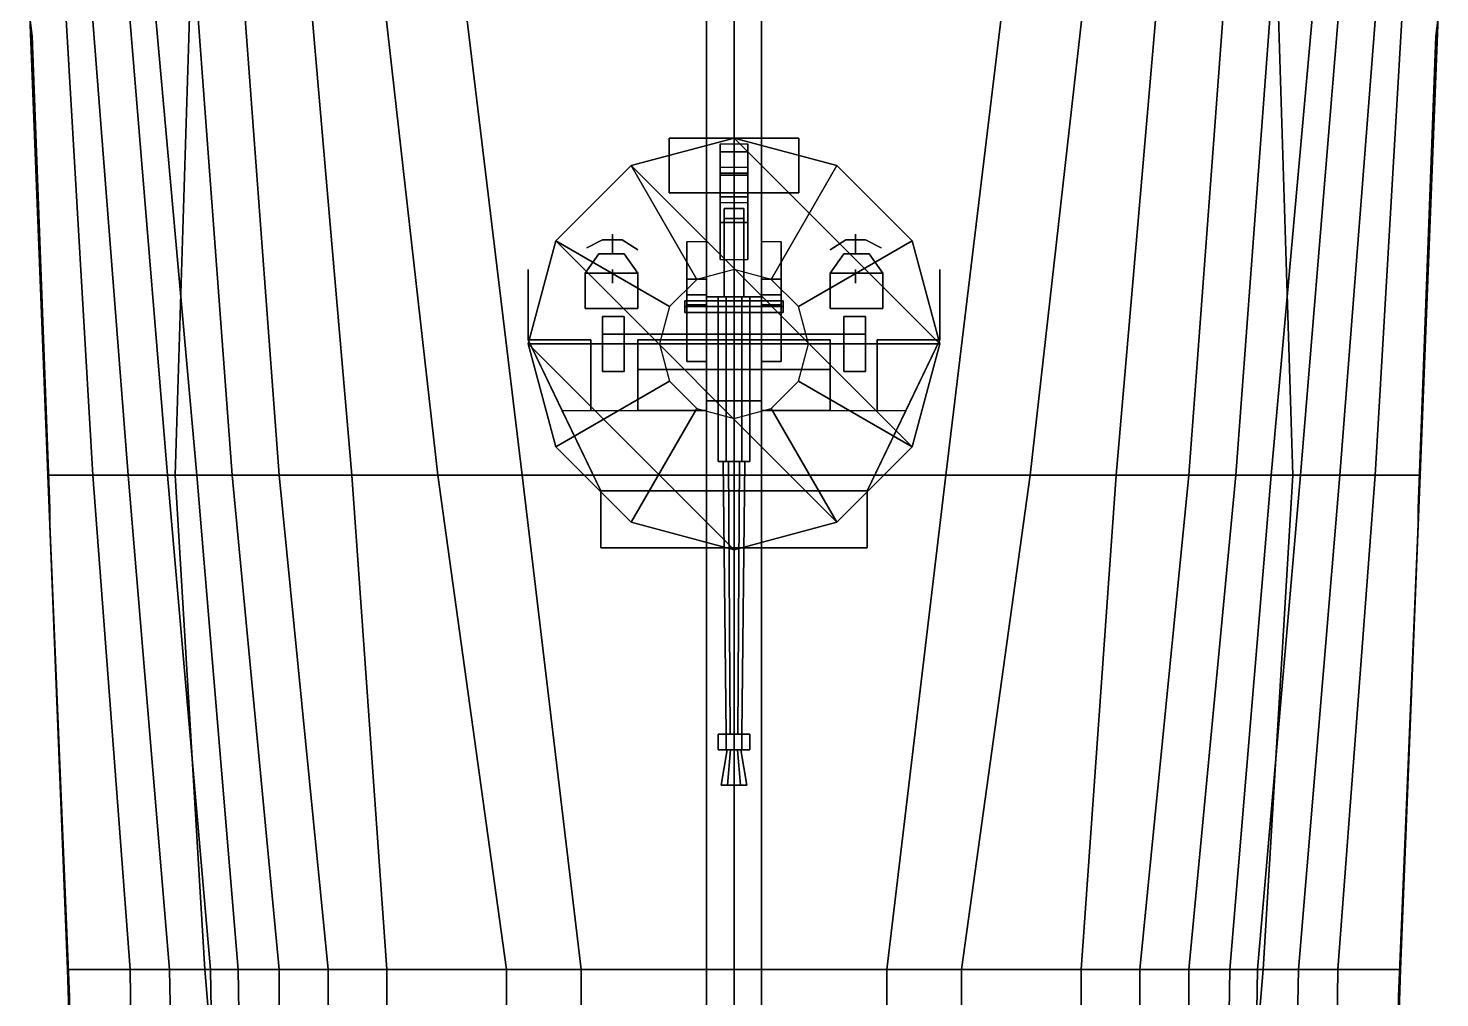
# Model space of a CAD drawing. Header units: millimetres. Extents: x -3.8 to 3.8, y -36.3 to 63.6.
# Drawn here: x -3.6 to 3.6, y -18.52 to -13.58 of the extents above; entities that cross this region are included whole.
import ezdxf

# ---------------------------------------------------------------- set-up
doc = ezdxf.new("R2010")
doc.units = ezdxf.units.MM
for name, color, linetype in [('gun', 1, 'Continuous'), ('railings', 6, 'Continuous'), ('sleeve', 5, 'Continuous'), ('superstructure', 3, 'Continuous'), ('turret', 2, 'Continuous')]:
    doc.layers.add(name, color=color, linetype=linetype)

msp = doc.modelspace()

# ---------------------------------------------------------------- linework, layer by layer
for points in [[(-3.6, -13.3, 1.71), (-3.42, -13.3, 1.01), (-3.27, -15.86, 1.01), (-3.5, -15.86, 1.71)], [(-3.42, -13.3, 1.01), (-3.29, -13.3, 0.53), (-3.09, -15.86, 0.53), (-3.27, -15.86, 1.01)], [(-3.29, -13.3, 0.53), (-3.1, -13.3), (-2.89, -15.86), (-3.09, -15.86, 0.53)], [(-3.1, -13.3), (-2.97, -13.3, -0.27), (-2.74, -15.86, -0.27), (-2.89, -15.86)], [(-2.97, -13.3, -0.27), (-2.75, -13.3, -0.57), (-2.56, -15.86, -0.57), (-2.74, -15.86, -0.27)], [(-2.75, -13.3, -0.57), (-2.51, -13.3, -0.82), (-2.32, -15.86, -0.82), (-2.56, -15.86, -0.57)], [(-2.51, -13.3, -0.82), (-2.17, -13.3, -1.11), (-1.95, -15.86, -1.11), (-2.32, -15.86, -0.82)], [(-2.17, -13.3, -1.11), (-1.8, -13.3, -1.32), (-1.51, -15.86, -1.32), (-1.95, -15.86, -1.11)], [(-1.8, -13.3, -1.32), (-1.39, -13.3, -1.47), (-1.08, -15.86, -1.47), (-1.51, -15.86, -1.32)], [(-1.39, -13.3, -1.47), (-0.14, -13.3, -1.87), (-0.14, -15.86, -1.76), (-1.08, -15.86, -1.47)], [(0, -15.86, -1.76), (-0.14, -15.86, -1.76), (-0.14, -13.3, -1.87), (0, -13.3, -1.87)], [(0, -13.3, -1.87), (0.14, -13.3, -1.87), (0.14, -15.86, -1.76), (0, -15.86, -1.76)], [(1.08, -15.86, -1.47), (0.14, -15.86, -1.76), (0.14, -13.3, -1.87), (1.39, -13.3, -1.47)], [(1.51, -15.86, -1.32), (1.08, -15.86, -1.47), (1.39, -13.3, -1.47), (1.8, -13.3, -1.32)], [(1.95, -15.86, -1.11), (1.51, -15.86, -1.32), (1.8, -13.3, -1.32), (2.17, -13.3, -1.11)], [(2.32, -15.86, -0.82), (1.95, -15.86, -1.11), (2.17, -13.3, -1.11), (2.51, -13.3, -0.82)], [(2.56, -15.86, -0.57), (2.32, -15.86, -0.82), (2.51, -13.3, -0.82), (2.75, -13.3, -0.57)], [(2.74, -15.86, -0.27), (2.56, -15.86, -0.57), (2.75, -13.3, -0.57), (2.97, -13.3, -0.27)], [(2.89, -15.86), (2.74, -15.86, -0.27), (2.97, -13.3, -0.27), (3.1, -13.3)], [(3.09, -15.86, 0.53), (2.89, -15.86), (3.1, -13.3), (3.29, -13.3, 0.53)], [(3.27, -15.86, 1.01), (3.09, -15.86, 0.53), (3.29, -13.3, 0.53), (3.42, -13.3, 1.01)], [(3.5, -15.86, 1.71), (3.27, -15.86, 1.01), (3.42, -13.3, 1.01), (3.6, -13.3, 1.71)], [(-3.5, -15.86, 1.71), (-3.27, -15.86, 1.01), (-3.08, -18.38, 1.01), (-3.4, -18.38, 1.71)], [(-3.27, -15.86, 1.01), (-3.09, -15.86, 0.53), (-2.88, -18.38, 0.53), (-3.08, -18.38, 1.01)], [(-3.09, -15.86, 0.53), (-2.89, -15.86), (-2.67, -18.38), (-2.88, -18.38, 0.53)], [(-2.89, -15.86), (-2.74, -15.86, -0.27), (-2.53, -18.38, -0.27), (-2.67, -18.38)], [(-2.74, -15.86, -0.27), (-2.56, -15.86, -0.57), (-2.32, -18.38, -0.57), (-2.53, -18.38, -0.27)], [(-2.56, -15.86, -0.57), (-2.32, -15.86, -0.82), (-2.07, -18.38, -0.82), (-2.32, -18.38, -0.57)], [(-2.32, -15.86, -0.82), (-1.95, -15.86, -1.11), (-1.77, -18.38, -1.04), (-2.07, -18.38, -0.82)], [(-1.95, -15.86, -1.11), (-1.51, -15.86, -1.32), (-1.16, -18.38, -1.32), (-1.77, -18.38, -1.04)], [(-1.51, -15.86, -1.32), (-1.08, -15.86, -1.47), (-0.78, -18.38, -1.47), (-1.16, -18.38, -1.32)], [(-1.08, -15.86, -1.47), (-0.14, -15.86, -1.76), (-0.14, -18.38, -1.66), (-0.78, -18.38, -1.47)], [(0, -18.38, -1.66), (-0.14, -18.38, -1.66), (-0.14, -15.86, -1.76), (0, -15.86, -1.76)], [(0, -15.86, -1.76), (0.14, -15.86, -1.76), (0.14, -18.38, -1.66), (0, -18.38, -1.66)], [(0.78, -18.38, -1.47), (0.14, -18.38, -1.66), (0.14, -15.86, -1.76), (1.08, -15.86, -1.47)], [(1.16, -18.38, -1.32), (0.78, -18.38, -1.47), (1.08, -15.86, -1.47), (1.51, -15.86, -1.32)], [(1.77, -18.38, -1.04), (1.16, -18.38, -1.32), (1.51, -15.86, -1.32), (1.95, -15.86, -1.11)], [(2.07, -18.38, -0.82), (1.77, -18.38, -1.04), (1.95, -15.86, -1.11), (2.32, -15.86, -0.82)], [(2.32, -18.38, -0.57), (2.07, -18.38, -0.82), (2.32, -15.86, -0.82), (2.56, -15.86, -0.57)], [(2.53, -18.38, -0.27), (2.32, -18.38, -0.57), (2.56, -15.86, -0.57), (2.74, -15.86, -0.27)], [(2.67, -18.38), (2.53, -18.38, -0.27), (2.74, -15.86, -0.27), (2.89, -15.86)], [(2.88, -18.38, 0.53), (2.67, -18.38), (2.89, -15.86), (3.09, -15.86, 0.53)], [(3.08, -18.38, 1.01), (2.88, -18.38, 0.53), (3.09, -15.86, 0.53), (3.27, -15.86, 1.01)], [(3.4, -18.38, 1.71), (3.08, -18.38, 1.01), (3.27, -15.86, 1.01), (3.5, -15.86, 1.71)], [(-3.4, -18.38, 1.71), (-3.08, -18.38, 1.01), (-3.05, -20.88, 1.01), (-3.32, -20.88, 1.71)], [(-3.08, -18.38, 1.01), (-2.88, -18.38, 0.53), (-2.83, -20.88, 0.53), (-3.05, -20.88, 1.01)], [(-2.88, -18.38, 0.53), (-2.67, -18.38), (-2.63, -20.88), (-2.83, -20.88, 0.53)], [(-2.67, -18.38), (-2.53, -18.38, -0.27), (-2.49, -20.88, -0.27), (-2.63, -20.88)], [(-2.53, -18.38, -0.27), (-2.32, -18.38, -0.57), (-2.32, -20.88, -0.5), (-2.49, -20.88, -0.27)], [(-2.32, -18.38, -0.57), (-2.07, -18.38, -0.82), (-2.07, -20.88, -0.73), (-2.32, -20.88, -0.5)], [(-2.07, -18.38, -0.82), (-1.77, -18.38, -1.04), (-1.77, -20.88, -0.93), (-2.07, -20.88, -0.73)], [(-1.77, -18.38, -1.04), (-1.16, -18.38, -1.32), (-1.16, -20.88, -1.23), (-1.77, -20.88, -0.93)], [(-1.16, -18.38, -1.32), (-0.78, -18.38, -1.47), (-0.78, -20.88, -1.37), (-1.16, -20.88, -1.23)], [(-0.78, -18.38, -1.47), (-0.14, -18.38, -1.66), (-0.14, -20.88, -1.56), (-0.78, -20.88, -1.37)], [(0, -20.88, -1.56), (-0.14, -20.88, -1.56), (-0.14, -18.38, -1.66), (0, -18.38, -1.66)], [(0, -18.38, -1.66), (0.14, -18.38, -1.66), (0.14, -20.88, -1.56), (0, -20.88, -1.56)], [(0.78, -20.88, -1.37), (0.14, -20.88, -1.56), (0.14, -18.38, -1.66), (0.78, -18.38, -1.47)], [(1.16, -20.88, -1.23), (0.78, -20.88, -1.37), (0.78, -18.38, -1.47), (1.16, -18.38, -1.32)], [(1.77, -20.88, -0.93), (1.16, -20.88, -1.23), (1.16, -18.38, -1.32), (1.77, -18.38, -1.04)], [(2.07, -20.88, -0.73), (1.77, -20.88, -0.93), (1.77, -18.38, -1.04), (2.07, -18.38, -0.82)], [(2.32, -20.88, -0.5), (2.07, -20.88, -0.73), (2.07, -18.38, -0.82), (2.32, -18.38, -0.57)], [(2.49, -20.88, -0.27), (2.32, -20.88, -0.5), (2.32, -18.38, -0.57), (2.53, -18.38, -0.27)], [(2.63, -20.88), (2.49, -20.88, -0.27), (2.53, -18.38, -0.27), (2.67, -18.38)], [(2.83, -20.88, 0.53), (2.63, -20.88), (2.67, -18.38), (2.88, -18.38, 0.53)], [(3.05, -20.88, 1.01), (2.83, -20.88, 0.53), (2.88, -18.38, 0.53), (3.08, -18.38, 1.01)], [(3.32, -20.88, 1.71), (3.05, -20.88, 1.01), (3.08, -18.38, 1.01), (3.4, -18.38, 1.71)]]:
    msp.add_3dface(points)
at = {"layer": 'gun'}
for points in [[(-0.02, -17.18, 3.1254), (-0.04, -17.18, 3.16), (-0.055, -15.79, 3.16), (-0.0275, -15.79, 3.1124)], [(-0.04, -17.18, 3.16), (-0.02, -17.18, 3.1946), (-0.0275, -15.79, 3.2076), (-0.055, -15.79, 3.16)], [(-0.02, -17.18, 3.1946), (0.02, -17.18, 3.1946), (0.0275, -15.79, 3.2076), (-0.0275, -15.79, 3.2076)], [(0.02, -17.18, 3.1254), (-0.02, -17.18, 3.1254), (-0.0275, -15.79, 3.1124), (0.0275, -15.79, 3.1124)], [(0.04, -17.18, 3.16), (0.02, -17.18, 3.1254), (0.0275, -15.79, 3.1124), (0.055, -15.79, 3.16)], [(0.02, -17.18, 3.1946), (0.04, -17.18, 3.16), (0.055, -15.79, 3.16), (0.0275, -15.79, 3.2076)], [(0.04, -17.18, 3.0907), (-0.04, -17.18, 3.0907), (-0.08, -17.18, 3.16), (0.08, -17.18, 3.16)], [(0.08, -17.18, 3.16), (-0.08, -17.18, 3.16), (-0.04, -17.18, 3.2293), (0.04, -17.18, 3.2293)], [(-0.08, -17.18, 3.16), (-0.04, -17.18, 3.0907), (-0.04, -17.26, 3.0907), (-0.08, -17.26, 3.16)], [(-0.04, -17.18, 3.2293), (-0.08, -17.18, 3.16), (-0.08, -17.26, 3.16), (-0.04, -17.26, 3.2293)], [(0.04, -17.18, 3.2293), (-0.04, -17.18, 3.2293), (-0.04, -17.26, 3.2293), (0.04, -17.26, 3.2293)], [(-0.04, -17.18, 3.0907), (0.04, -17.18, 3.0907), (0.04, -17.26, 3.0907), (-0.04, -17.26, 3.0907)], [(0.04, -17.18, 3.0907), (0.08, -17.18, 3.16), (0.08, -17.26, 3.16), (0.04, -17.26, 3.0907)], [(0.08, -17.18, 3.16), (0.04, -17.18, 3.2293), (0.04, -17.26, 3.2293), (0.08, -17.26, 3.16)], [(0.08, -17.26, 3.16), (-0.08, -17.26, 3.16), (-0.04, -17.26, 3.0907), (0.04, -17.26, 3.0907)], [(0.04, -17.26, 3.2293), (-0.04, -17.26, 3.2293), (-0.08, -17.26, 3.16), (0.08, -17.26, 3.16)], [(-0.035, -17.26, 3.16), (-0.0175, -17.26, 3.1297), (-0.0325, -17.44, 3.1037), (-0.065, -17.44, 3.16)], [(-0.0175, -17.26, 3.1903), (-0.035, -17.26, 3.16), (-0.065, -17.44, 3.16), (-0.0325, -17.44, 3.2163)], [(-0.0175, -17.26, 3.1297), (0.0175, -17.26, 3.1297), (0.0325, -17.44, 3.1037), (-0.0325, -17.44, 3.1037)], [(0.0175, -17.26, 3.1903), (-0.0175, -17.26, 3.1903), (-0.0325, -17.44, 3.2163), (0.0325, -17.44, 3.2163)], [(0.0175, -17.26, 3.1297), (0.035, -17.26, 3.16), (0.065, -17.44, 3.16), (0.0325, -17.44, 3.1037)], [(0.035, -17.26, 3.16), (0.0175, -17.26, 3.1903), (0.0325, -17.44, 3.2163), (0.065, -17.44, 3.16)], [(0.065, -17.44, 3.16), (-0.065, -17.44, 3.16), (-0.0325, -17.44, 3.1037), (0.0325, -17.44, 3.1037)], [(0.0325, -17.44, 3.2163), (-0.0325, -17.44, 3.2163), (-0.065, -17.44, 3.16), (0.065, -17.44, 3.16)]]:
    msp.add_3dface(points, dxfattribs=at)
at = {"layer": 'railings'}
for points in [[(-3.58, -13.62, 1.71), (-3.58, -13.62, 2.71), (-3.59, -13.54, 2.71), (-3.59, -13.54, 1.71)], [(-3.59, -13.54, 1.71), (-3.59, -13.54, 2.71), (-3.58, -13.62, 2.71), (-3.58, -13.62, 1.71)], [(3.59, -13.54, 1.71), (3.59, -13.54, 2.71), (3.58, -13.62, 2.71), (3.58, -13.62, 1.71)], [(3.58, -13.62, 1.71), (3.58, -13.62, 2.71), (3.59, -13.54, 2.71), (3.59, -13.54, 1.71)], [(-3.49, -16.03, 2.63), (-3.58, -13.62, 2.63), (-3.58, -13.62, 2.71), (-3.49, -16.03, 2.71)], [(-3.49, -16.03, 2.71), (-3.58, -13.62, 2.71), (-3.58, -13.62, 2.63), (-3.49, -16.03, 2.63)], [(-3.49, -16.03, 2.16), (-3.58, -13.62, 2.16), (-3.58, -13.62, 2.24), (-3.49, -16.03, 2.24)], [(-3.49, -16.03, 2.24), (-3.58, -13.62, 2.24), (-3.58, -13.62, 2.16), (-3.49, -16.03, 2.16)], [(3.49, -16.03, 2.24), (3.58, -13.62, 2.24), (3.58, -13.62, 2.16), (3.49, -16.03, 2.16)], [(3.49, -16.03, 2.16), (3.58, -13.62, 2.16), (3.58, -13.62, 2.24), (3.49, -16.03, 2.24)], [(3.49, -16.03, 2.63), (3.58, -13.62, 2.63), (3.58, -13.62, 2.71), (3.49, -16.03, 2.71)], [(3.49, -16.03, 2.71), (3.58, -13.62, 2.71), (3.58, -13.62, 2.63), (3.49, -16.03, 2.63)], [(-3.49, -16.03, 1.71), (-3.49, -16.03, 2.71), (-3.49, -16.11, 2.71), (-3.49, -16.11, 1.71)], [(-3.49, -16.11, 1.71), (-3.49, -16.11, 2.71), (-3.49, -16.03, 2.71), (-3.49, -16.03, 1.71)], [(3.49, -16.03, 1.71), (3.49, -16.03, 2.71), (3.49, -16.11, 2.71), (3.49, -16.11, 1.71)], [(3.49, -16.11, 1.71), (3.49, -16.11, 2.71), (3.49, -16.03, 2.71), (3.49, -16.03, 1.71)], [(-3.39, -18.52, 2.71), (-3.49, -16.11, 2.71), (-3.49, -16.11, 2.63), (-3.39, -18.52, 2.63)], [(-3.39, -18.52, 2.63), (-3.49, -16.11, 2.63), (-3.49, -16.11, 2.71), (-3.39, -18.52, 2.71)], [(-3.39, -18.52, 2.24), (-3.49, -16.11, 2.24), (-3.49, -16.11, 2.16), (-3.39, -18.52, 2.16)], [(-3.39, -18.52, 2.16), (-3.49, -16.11, 2.16), (-3.49, -16.11, 2.24), (-3.39, -18.52, 2.24)], [(3.39, -18.52, 2.16), (3.49, -16.11, 2.16), (3.49, -16.11, 2.24), (3.39, -18.52, 2.24)], [(3.39, -18.52, 2.24), (3.49, -16.11, 2.24), (3.49, -16.11, 2.16), (3.39, -18.52, 2.16)], [(3.39, -18.52, 2.71), (3.49, -16.11, 2.71), (3.49, -16.11, 2.63), (3.39, -18.52, 2.63)], [(3.39, -18.52, 2.63), (3.49, -16.11, 2.63), (3.49, -16.11, 2.71), (3.39, -18.52, 2.71)], [(-3.39, -18.6, 1.71), (-3.39, -18.6, 2.71), (-3.39, -18.52, 2.71), (-3.39, -18.52, 1.71)], [(-3.39, -18.52, 1.71), (-3.39, -18.52, 2.71), (-3.39, -18.6, 2.71), (-3.39, -18.6, 1.71)], [(3.39, -18.6, 1.71), (3.39, -18.6, 2.71), (3.39, -18.52, 2.71), (3.39, -18.52, 1.71)], [(3.39, -18.52, 1.71), (3.39, -18.52, 2.71), (3.39, -18.6, 2.71), (3.39, -18.6, 1.71)]]:
    msp.add_3dface(points, dxfattribs=at)
at = {"layer": 'sleeve'}
for points in [[(0.33, -14.14, 3.27), (0.33, -14.14, 2.91), (-0.33, -14.14, 2.91), (-0.33, -14.14, 3.27)], [(-0.33, -14.14, 2.91), (-0.33, -14.42, 2.91), (-0.33, -14.42, 3.27), (-0.33, -14.14, 3.27)], [(0.33, -14.14, 2.91), (0.33, -14.42, 2.91), (-0.33, -14.42, 2.91), (-0.33, -14.14, 2.91)], [(-0.33, -14.14, 3.27), (-0.33, -14.42, 3.27), (0.33, -14.42, 3.27), (0.33, -14.14, 3.27)], [(0.07, -14.17, 2.91), (0.07, -14.21, 2.7), (-0.07, -14.21, 2.7), (-0.07, -14.17, 2.91)], [(-0.07, -14.21, 2.7), (-0.07, -14.32, 2.75), (-0.07, -14.29, 2.91), (-0.07, -14.17, 2.91)], [(0.07, -14.29, 2.91), (0.07, -14.32, 2.75), (0.07, -14.21, 2.7), (0.07, -14.17, 2.91)], [(0.33, -14.42, 3.27), (0.33, -14.42, 2.91), (0.33, -14.14, 2.91), (0.33, -14.14, 3.27)], [(0.07, -14.21, 2.7), (0.07, -14.33, 2.49), (-0.07, -14.33, 2.49), (-0.07, -14.21, 2.7)], [(-0.07, -14.33, 2.49), (-0.07, -14.44, 2.54), (-0.07, -14.32, 2.75), (-0.07, -14.21, 2.7)], [(0.07, -14.32, 2.75), (0.07, -14.44, 2.54), (0.07, -14.33, 2.49), (0.07, -14.21, 2.7)], [(-0.07, -14.29, 2.91), (-0.07, -14.32, 2.75), (0.07, -14.32, 2.75), (0.07, -14.29, 2.91)], [(-0.07, -14.32, 2.75), (-0.07, -14.44, 2.54), (0.07, -14.44, 2.54), (0.07, -14.32, 2.75)], [(0.07, -14.33, 2.49), (0.07, -14.44, 2.37), (-0.07, -14.44, 2.37), (-0.07, -14.33, 2.49)], [(-0.07, -14.44, 2.37), (-0.07, -14.57, 2.42), (-0.07, -14.44, 2.54), (-0.07, -14.33, 2.49)], [(0.07, -14.44, 2.54), (0.07, -14.57, 2.42), (0.07, -14.44, 2.37), (0.07, -14.33, 2.49)], [(-0.33, -14.42, 3.27), (-0.33, -14.42, 2.91), (0.33, -14.42, 2.91), (0.33, -14.42, 3.27)], [(-0.14, -14.42, 2.96), (-0.14, -14.95, 2.96), (-0.14, -14.95, 3.23), (-0.14, -14.42, 3.23)], [(0.14, -14.42, 2.96), (0.14, -14.95, 2.96), (-0.14, -14.95, 2.96), (-0.14, -14.42, 2.96)], [(-0.14, -14.42, 3.23), (-0.14, -14.95, 3.23), (0.14, -14.95, 3.23), (0.14, -14.42, 3.23)], [(-0.07, -14.44, 2.54), (-0.07, -14.57, 2.42), (0.07, -14.57, 2.42), (0.07, -14.44, 2.54)], [(0.07, -14.44, 2.37), (0.07, -14.47, 2.34), (-0.07, -14.47, 2.34), (-0.07, -14.44, 2.37)], [(-0.07, -14.58, 2.27), (-0.07, -14.76, 2.32), (-0.07, -14.57, 2.42), (-0.07, -14.44, 2.37)], [(0.07, -14.57, 2.42), (0.07, -14.76, 2.32), (0.07, -14.58, 2.27), (0.07, -14.44, 2.37)], [(0.14, -14.95, 3.23), (0.14, -14.95, 2.96), (0.14, -14.42, 2.96), (0.14, -14.42, 3.23)], [(0.05, -14.5, 3.32), (0.05, -14.5, 3.23), (-0.05, -14.5, 3.23), (-0.05, -14.5, 3.32)], [(-0.05, -14.5, 3.32), (-0.05, -14.55, 3.45), (0.05, -14.55, 3.45), (0.05, -14.5, 3.32)], [(-0.05, -14.5, 3.23), (-0.05, -14.55, 3.23), (-0.05, -14.55, 3.45), (-0.05, -14.5, 3.32)], [(0.05, -14.55, 3.45), (0.05, -14.55, 3.23), (0.05, -14.5, 3.23), (0.05, -14.5, 3.32)], [(-0.07, -14.57, 2.42), (-0.07, -14.76, 2.32), (0.07, -14.76, 2.32), (0.07, -14.57, 2.42)], [(-0.05, -14.55, 3.45), (-0.05, -14.95, 3.29), (0.05, -14.95, 3.29), (0.05, -14.55, 3.45)], [(-0.05, -14.55, 3.23), (-0.05, -14.95, 3.23), (-0.05, -14.95, 3.29), (-0.05, -14.55, 3.45)], [(0.05, -14.95, 3.29), (0.05, -14.95, 3.23), (0.05, -14.55, 3.23), (0.05, -14.55, 3.45)], [(0.25, -14.97, 3.09), (0.25, -15, 3.06), (-0.25, -15, 3.06), (-0.25, -14.97, 3.09)], [(0.25, -15, 3.12), (0.25, -14.97, 3.09), (-0.25, -14.97, 3.09), (-0.25, -15, 3.12)], [(-0.25, -15.03, 3.09), (-0.25, -15, 3.12), (-0.25, -14.97, 3.09), (-0.25, -15, 3.06)], [(-0.14, -14.95, 3.23), (-0.14, -14.95, 2.96), (0.14, -14.95, 2.96), (0.14, -14.95, 3.23)], [(-0.14, -14.95, 2.96), (-0.14, -15.48, 2.96), (-0.14, -15.48, 3.09), (-0.14, -14.95, 3.09)], [(0.14, -14.95, 2.96), (0.14, -15.48, 2.96), (-0.14, -15.48, 2.96), (-0.14, -14.95, 2.96)], [(-0.14, -14.95, 3.09), (-0.14, -15.48, 3.09), (0.14, -15.48, 3.09), (0.14, -14.95, 3.09)], [(-0.08, -14.95, 3.16), (-0.04, -14.95, 3.0907), (-0.04, -15.79, 3.0907), (-0.08, -15.79, 3.16)], [(-0.04, -14.95, 3.2293), (-0.08, -14.95, 3.16), (-0.08, -15.79, 3.16), (-0.04, -15.79, 3.2293)], [(-0.05, -14.95, 3.29), (-0.05, -14.95, 3.23), (0.05, -14.95, 3.23), (0.05, -14.95, 3.29)], [(0.04, -14.95, 3.2293), (-0.04, -14.95, 3.2293), (-0.04, -15.79, 3.2293), (0.04, -15.79, 3.2293)], [(-0.04, -14.95, 3.0907), (0.04, -14.95, 3.0907), (0.04, -15.79, 3.0907), (-0.04, -15.79, 3.0907)], [(0.04, -14.95, 3.0907), (0.08, -14.95, 3.16), (0.08, -15.79, 3.16), (0.04, -15.79, 3.0907)], [(0.08, -14.95, 3.16), (0.04, -14.95, 3.2293), (0.04, -15.79, 3.2293), (0.08, -15.79, 3.16)], [(0.14, -15.48, 3.09), (0.14, -15.48, 2.96), (0.14, -14.95, 2.96), (0.14, -14.95, 3.09)], [(0.25, -15, 3.06), (0.25, -14.97, 3.09), (0.25, -15, 3.12), (0.25, -15.03, 3.09)], [(0.25, -15, 3.06), (0.25, -15.03, 3.09), (-0.25, -15.03, 3.09), (-0.25, -15, 3.06)], [(0.25, -15.03, 3.09), (0.25, -15, 3.12), (-0.25, -15, 3.12), (-0.25, -15.03, 3.09)], [(-0.56, -15.05, 3.38), (-0.56, -15.05, 3.25), (-0.67, -15.05, 3.25), (-0.67, -15.05, 3.38)], [(-0.67, -15.05, 3.38), (-0.67, -15.05, 3.25), (-0.67, -15.33, 3.25), (-0.67, -15.33, 3.38)], [(-0.67, -15.05, 3.25), (-0.56, -15.05, 3.25), (-0.56, -15.33, 3.25), (-0.67, -15.33, 3.25)], [(-0.67, -15.33, 3.38), (-0.56, -15.33, 3.38), (-0.56, -15.05, 3.38), (-0.67, -15.05, 3.38)], [(-0.56, -15.33, 3.38), (-0.56, -15.33, 3.25), (-0.56, -15.05, 3.25), (-0.56, -15.05, 3.38)], [(0.67, -15.05, 3.38), (0.67, -15.05, 3.25), (0.56, -15.05, 3.25), (0.56, -15.05, 3.38)], [(0.56, -15.05, 3.25), (0.67, -15.05, 3.25), (0.67, -15.33, 3.25), (0.56, -15.33, 3.25)], [(0.56, -15.05, 3.38), (0.56, -15.05, 3.25), (0.56, -15.33, 3.25), (0.56, -15.33, 3.38)], [(0.56, -15.33, 3.38), (0.67, -15.33, 3.38), (0.67, -15.05, 3.38), (0.56, -15.05, 3.38)], [(0.67, -15.33, 3.38), (0.67, -15.33, 3.25), (0.67, -15.05, 3.25), (0.67, -15.05, 3.38)], [(-0.67, -15.14, 3.2), (0.67, -15.14, 3.2), (0.67, -15.19, 3.2), (-0.67, -15.19, 3.2)], [(0.67, -15.14, 3.25), (0.67, -15.14, 3.2), (-0.67, -15.14, 3.2), (-0.67, -15.14, 3.25)], [(-0.67, -15.14, 3.25), (-0.67, -15.14, 3.2), (-0.67, -15.19, 3.2), (-0.67, -15.19, 3.25)], [(-0.67, -15.19, 3.2), (0.67, -15.19, 3.2), (0.67, -15.19, 3.25), (-0.67, -15.19, 3.25)], [(-0.56, -15.19, 3.25), (0.56, -15.19, 3.25), (0.56, -15.14, 3.25), (-0.56, -15.14, 3.25)], [(0.67, -15.19, 3.25), (0.67, -15.19, 3.2), (0.67, -15.14, 3.2), (0.67, -15.14, 3.25)], [(-0.67, -15.33, 3.25), (-0.56, -15.33, 3.25), (-0.56, -15.33, 3.38), (-0.67, -15.33, 3.38)], [(0.56, -15.33, 3.25), (0.67, -15.33, 3.25), (0.67, -15.33, 3.38), (0.56, -15.33, 3.38)], [(-0.14, -15.48, 3.09), (-0.14, -15.48, 2.96), (0.14, -15.48, 2.96), (0.14, -15.48, 3.09)], [(0.08, -15.79, 3.16), (-0.08, -15.79, 3.16), (-0.04, -15.79, 3.0907), (0.04, -15.79, 3.0907)], [(0.04, -15.79, 3.2293), (-0.04, -15.79, 3.2293), (-0.08, -15.79, 3.16), (0.08, -15.79, 3.16)]]:
    msp.add_3dface(points, dxfattribs=at)
at = {"layer": 'superstructure'}
for points in [[(-3.6, -13.3, 1.71), (-3.5, -15.86, 1.71), (-2.85, -15.86, 2.11), (-2.77, -13.3, 2.14)], [(-2.77, -13.3, 2.14), (-2.85, -15.86, 2.11), (2.85, -15.86, 2.11), (2.77, -13.3, 2.14)], [(2.77, -13.3, 2.14), (2.85, -15.86, 2.11), (3.5, -15.86, 1.71), (3.6, -13.3, 1.71)], [(-3.5, -15.86, 1.71), (-3.4, -18.38, 1.71), (-2.7, -18.38, 2.07), (-2.85, -15.86, 2.11)], [(2.7, -18.38, 2.07), (2.85, -15.86, 2.11), (-2.85, -15.86, 2.11), (-2.7, -18.38, 2.07)], [(2.85, -15.86, 2.11), (2.7, -18.38, 2.07), (3.4, -18.38, 1.71), (3.5, -15.86, 1.71)], [(-3.4, -18.38, 1.71), (-3.32, -20.88, 1.71), (-2.49, -20.88, 2.03), (-2.7, -18.38, 2.07)], [(-2.7, -18.38, 2.07), (-2.49, -20.88, 2.03), (2.49, -20.88, 2.03), (2.7, -18.38, 2.07)], [(2.7, -18.38, 2.07), (2.49, -20.88, 2.03), (3.32, -20.88, 1.71), (3.4, -18.38, 1.71)]]:
    msp.add_3dface(points, dxfattribs=at)
at = {"layer": 'turret'}
for points in [[(-0.525, -14.2807, 2.24), (0, -14.14, 2.24), (0, -14.81, 2.11), (-0.19, -14.8609, 2.11)], [(0, -14.14, 2.24), (-0.525, -14.2807, 2.24), (-0.525, -14.2807, 2.34), (0, -14.14, 2.34)], [(-0.525, -14.2807, 2.34), (0.9093, -15.715, 2.34), (1.05, -15.19, 2.34), (0, -14.14, 2.34)], [(0, -14.14, 2.34), (1.05, -15.19, 2.34), (0.9093, -14.665, 2.34), (0.525, -14.2807, 2.34)], [(0, -14.14, 2.24), (0.525, -14.2807, 2.24), (0.19, -14.8609, 2.11), (0, -14.81, 2.11)], [(0.525, -14.2807, 2.24), (0, -14.14, 2.24), (0, -14.14, 2.34), (0.525, -14.2807, 2.34)], [(-0.9093, -14.665, 2.24), (-0.525, -14.2807, 2.24), (-0.19, -14.8609, 2.11), (-0.3291, -15, 2.11)], [(-0.525, -14.2807, 2.24), (-0.9093, -14.665, 2.24), (-0.9093, -14.665, 2.34), (-0.525, -14.2807, 2.34)], [(-0.9093, -14.665, 2.34), (0.525, -16.0993, 2.34), (0.9093, -15.715, 2.34), (-0.525, -14.2807, 2.34)], [(0.525, -14.2807, 2.24), (0.9093, -14.665, 2.24), (0.3291, -15, 2.11), (0.19, -14.8609, 2.11)], [(0.9093, -14.665, 2.24), (0.525, -14.2807, 2.24), (0.525, -14.2807, 2.34), (0.9093, -14.665, 2.34)], [(-1.05, -15.19, 2.24), (-0.9093, -14.665, 2.24), (-0.3291, -15, 2.11), (-0.38, -15.19, 2.11)], [(-0.9093, -14.665, 2.24), (-1.05, -15.19, 2.24), (-1.05, -15.19, 2.34), (-0.9093, -14.665, 2.34)], [(-1.05, -15.19, 2.34), (0, -16.24, 2.34), (0.525, -16.0993, 2.34), (-0.9093, -14.665, 2.34)], [(-0.67, -14.66, 2.92), (-0.67, -14.66, 2.8), (-0.75, -14.7, 2.8), (-0.75, -14.7, 2.92)], [(-0.75, -14.7, 2.92), (-0.75, -14.7, 2.8), (-0.67, -14.66, 2.8), (-0.67, -14.66, 2.92)], [(-0.57, -14.66, 2.92), (-0.57, -14.66, 2.8), (-0.67, -14.66, 2.8), (-0.67, -14.66, 2.92)], [(-0.67, -14.66, 2.92), (-0.67, -14.66, 2.8), (-0.57, -14.66, 2.8), (-0.57, -14.66, 2.92)], [(-0.62, -14.63, 2.8), (-0.62, -14.69, 2.66), (-0.62, -14.73, 2.66), (-0.62, -14.66, 2.8)], [(-0.62, -14.66, 2.8), (-0.62, -14.73, 2.66), (-0.62, -14.69, 2.66), (-0.62, -14.63, 2.8)], [(-0.49, -14.71, 2.92), (-0.49, -14.71, 2.8), (-0.57, -14.66, 2.8), (-0.57, -14.66, 2.92)], [(-0.57, -14.66, 2.92), (-0.57, -14.66, 2.8), (-0.49, -14.71, 2.8), (-0.49, -14.71, 2.92)], [(-0.24, -14.94, 2.94), (-0.14, -14.94, 2.94), (-0.14, -14.67, 2.34), (-0.24, -14.67, 2.34)], [(-0.24, -14.67, 2.34), (-0.24, -15.28, 2.34), (-0.24, -15.28, 3), (-0.24, -14.94, 2.94)], [(-0.14, -14.94, 2.94), (-0.14, -15.28, 3), (-0.14, -15.28, 2.34), (-0.14, -14.67, 2.34)], [(0.14, -14.94, 2.94), (0.24, -14.94, 2.94), (0.24, -14.67, 2.34), (0.14, -14.67, 2.34)], [(0.14, -14.67, 2.34), (0.14, -15.28, 2.34), (0.14, -15.28, 3), (0.14, -14.94, 2.94)], [(0.24, -14.94, 2.94), (0.24, -15.28, 3), (0.24, -15.28, 2.34), (0.24, -14.67, 2.34)], [(0.9093, -14.665, 2.24), (1.05, -15.19, 2.24), (0.38, -15.19, 2.11), (0.3291, -15, 2.11)], [(0.49, -14.71, 2.92), (0.49, -14.71, 2.8), (0.57, -14.66, 2.8), (0.57, -14.66, 2.92)], [(0.57, -14.66, 2.92), (0.57, -14.66, 2.8), (0.49, -14.71, 2.8), (0.49, -14.71, 2.92)], [(0.67, -14.66, 2.92), (0.67, -14.66, 2.8), (0.57, -14.66, 2.8), (0.57, -14.66, 2.92)], [(0.57, -14.66, 2.92), (0.57, -14.66, 2.8), (0.67, -14.66, 2.8), (0.67, -14.66, 2.92)], [(0.62, -14.63, 2.8), (0.62, -14.69, 2.66), (0.62, -14.73, 2.66), (0.62, -14.66, 2.8)], [(0.62, -14.66, 2.8), (0.62, -14.73, 2.66), (0.62, -14.69, 2.66), (0.62, -14.63, 2.8)], [(0.75, -14.7, 2.92), (0.75, -14.7, 2.8), (0.67, -14.66, 2.8), (0.67, -14.66, 2.92)], [(0.67, -14.66, 2.92), (0.67, -14.66, 2.8), (0.75, -14.7, 2.8), (0.75, -14.7, 2.92)], [(1.05, -15.19, 2.24), (0.9093, -14.665, 2.24), (0.9093, -14.665, 2.34), (1.05, -15.19, 2.34)], [(-0.56, -14.73, 2.66), (-0.49, -14.83, 2.66), (-0.76, -14.83, 2.66), (-0.69, -14.73, 2.66)], [(-0.69, -14.73, 2.66), (-0.76, -14.83, 2.66), (-0.49, -14.83, 2.66), (-0.56, -14.73, 2.66)], [(0.56, -14.73, 2.66), (0.49, -14.83, 2.66), (0.76, -14.83, 2.66), (0.69, -14.73, 2.66)], [(0.69, -14.73, 2.66), (0.76, -14.83, 2.66), (0.49, -14.83, 2.66), (0.56, -14.73, 2.66)], [(-1.05, -14.81, 3.49), (-1.05, -14.81, 2.34), (-1.05, -14.95, 2.34), (-1.05, -14.95, 3.65)], [(-1.05, -14.95, 3.65), (-1.05, -14.95, 2.34), (-1.05, -14.81, 2.34), (-1.05, -14.81, 3.49)], [(-0.49, -14.83, 2.66), (-0.49, -15.01, 2.66), (-0.76, -15.01, 2.66), (-0.76, -14.83, 2.66)], [(-0.76, -14.83, 2.66), (-0.76, -15.01, 2.66), (-0.49, -15.01, 2.66), (-0.49, -14.83, 2.66)], [(-0.62, -14.81, 2.66), (-0.62, -14.81, 2.34), (-0.62, -14.88, 2.34), (-0.62, -14.88, 2.66)], [(-0.62, -14.88, 2.66), (-0.62, -14.88, 2.34), (-0.62, -14.81, 2.34), (-0.62, -14.81, 2.66)], [(0.49, -14.83, 2.66), (0.49, -15.01, 2.66), (0.76, -15.01, 2.66), (0.76, -14.83, 2.66)], [(0.76, -14.83, 2.66), (0.76, -15.01, 2.66), (0.49, -15.01, 2.66), (0.49, -14.83, 2.66)], [(0.62, -14.81, 2.66), (0.62, -14.81, 2.34), (0.62, -14.88, 2.34), (0.62, -14.88, 2.66)], [(0.62, -14.88, 2.66), (0.62, -14.88, 2.34), (0.62, -14.81, 2.34), (0.62, -14.81, 2.66)], [(1.05, -14.95, 3.65), (1.05, -14.95, 2.34), (1.05, -14.81, 2.34), (1.05, -14.81, 3.49)], [(1.05, -14.81, 3.49), (1.05, -14.81, 2.34), (1.05, -14.95, 2.34), (1.05, -14.95, 3.65)], [(-0.24, -14.86, 3.42), (-0.14, -14.86, 3.42), (-0.14, -14.94, 2.94), (-0.24, -14.94, 2.94)], [(-0.24, -14.99, 3.34), (-0.14, -14.99, 3.34), (-0.14, -14.86, 3.42), (-0.24, -14.86, 3.42)], [(-0.24, -14.94, 2.94), (-0.24, -15.28, 3), (-0.24, -14.99, 3.34), (-0.24, -14.86, 3.42)], [(-0.14, -14.86, 3.42), (-0.14, -14.99, 3.34), (-0.14, -15.28, 3), (-0.14, -14.94, 2.94)], [(0.14, -14.86, 3.42), (0.24, -14.86, 3.42), (0.24, -14.94, 2.94), (0.14, -14.94, 2.94)], [(0.14, -14.99, 3.34), (0.24, -14.99, 3.34), (0.24, -14.86, 3.42), (0.14, -14.86, 3.42)], [(0.14, -14.94, 2.94), (0.14, -15.28, 3), (0.14, -14.99, 3.34), (0.14, -14.86, 3.42)], [(0.24, -14.86, 3.42), (0.24, -14.99, 3.34), (0.24, -15.28, 3), (0.24, -14.94, 2.94)], [(-1.05, -15.17, 3.65), (-1.05, -15.17, 2.34), (-1.05, -14.95, 2.34), (-1.05, -14.95, 3.65)], [(-1.05, -14.95, 3.65), (-1.05, -14.95, 2.34), (-1.05, -15.17, 2.34), (-1.05, -15.17, 3.65)], [(1.05, -15.17, 3.65), (1.05, -15.17, 2.34), (1.05, -14.95, 2.34), (1.05, -14.95, 3.65)], [(1.05, -14.95, 3.65), (1.05, -14.95, 2.34), (1.05, -15.17, 2.34), (1.05, -15.17, 3.65)], [(-0.24, -15.28, 3), (-0.14, -15.28, 3), (-0.14, -14.99, 3.34), (-0.24, -14.99, 3.34)], [(0.14, -15.28, 3), (0.24, -15.28, 3), (0.24, -14.99, 3.34), (0.14, -14.99, 3.34)], [(-1.05, -15.17, 3.65), (-1.05, -15.17, 2.34), (-0.68, -15.94, 2.34), (-0.68, -15.94, 2.76)], [(-0.68, -15.94, 2.76), (-0.68, -15.94, 2.34), (-1.05, -15.17, 2.34), (-1.05, -15.17, 3.65)], [(-0.8763, -15.5315, 3.2321), (-0.73, -15.53, 3.23), (-0.73, -15.17, 3.65), (-1.05, -15.17, 3.65)], [(-1.05, -15.17, 3.65), (-0.73, -15.17, 3.65), (-0.73, -15.53, 3.23), (-0.8763, -15.5315, 3.2321)], [(-0.9093, -15.715, 2.34), (-0.525, -16.0993, 2.34), (0, -16.24, 2.34), (-1.05, -15.19, 2.34)], [(-0.9093, -15.715, 2.24), (-1.05, -15.19, 2.24), (-0.38, -15.19, 2.11), (-0.3291, -15.38, 2.11)], [(-1.05, -15.19, 2.24), (-0.9093, -15.715, 2.24), (-0.9093, -15.715, 2.34), (-1.05, -15.19, 2.34)], [(-0.49, -15.17, 3.65), (0.49, -15.17, 3.65), (0.49, -15.32, 3.48), (-0.49, -15.32, 3.48)], [(-0.49, -15.32, 3.48), (0.49, -15.32, 3.48), (0.49, -15.17, 3.65), (-0.49, -15.17, 3.65)], [(1.05, -15.19, 2.24), (0.9093, -15.715, 2.24), (0.3291, -15.38, 2.11), (0.38, -15.19, 2.11)], [(0.68, -15.94, 2.76), (0.68, -15.94, 2.34), (1.05, -15.17, 2.34), (1.05, -15.17, 3.65)], [(1.05, -15.17, 3.65), (1.05, -15.17, 2.34), (0.68, -15.94, 2.34), (0.68, -15.94, 2.76)], [(0.8763, -15.5315, 3.2321), (0.73, -15.53, 3.23), (0.73, -15.17, 3.65), (1.05, -15.17, 3.65)], [(1.05, -15.17, 3.65), (0.73, -15.17, 3.65), (0.73, -15.53, 3.23), (0.8763, -15.5315, 3.2321)], [(0.9093, -15.715, 2.24), (1.05, -15.19, 2.24), (1.05, -15.19, 2.34), (0.9093, -15.715, 2.34)], [(-0.49, -15.32, 3.48), (-0.14, -15.32, 3.48), (-0.14, -15.53, 3.23), (-0.49, -15.53, 3.23)], [(-0.49, -15.53, 3.23), (-0.14, -15.53, 3.23), (-0.14, -15.32, 3.48), (-0.49, -15.32, 3.48)], [(-0.24, -15.28, 2.34), (-0.14, -15.28, 2.34), (-0.14, -15.28, 3), (-0.24, -15.28, 3)], [(0.14, -15.28, 2.34), (0.24, -15.28, 2.34), (0.24, -15.28, 3), (0.14, -15.28, 3)], [(0.49, -15.53, 3.23), (0.14, -15.53, 3.23), (0.14, -15.32, 3.48), (0.49, -15.32, 3.48)], [(0.49, -15.32, 3.48), (0.14, -15.32, 3.48), (0.14, -15.53, 3.23), (0.49, -15.53, 3.23)], [(-0.525, -16.0993, 2.24), (-0.9093, -15.715, 2.24), (-0.3291, -15.38, 2.11), (-0.19, -15.5191, 2.11)], [(0.9093, -15.715, 2.24), (0.525, -16.0993, 2.24), (0.19, -15.5191, 2.11), (0.3291, -15.38, 2.11)], [(-0.8763, -15.5315, 3.2321), (-0.14, -15.53, 3.23), (-0.14, -15.94, 2.76), (-0.68, -15.94, 2.76)], [(-0.68, -15.94, 2.76), (-0.14, -15.94, 2.76), (-0.14, -15.53, 3.23), (-0.8763, -15.5315, 3.2321)], [(0, -16.24, 2.24), (-0.525, -16.0993, 2.24), (-0.19, -15.5191, 2.11), (0, -15.57, 2.11)], [(0.525, -16.0993, 2.24), (0, -16.24, 2.24), (0, -15.57, 2.11), (0.19, -15.5191, 2.11)], [(0.8763, -15.5315, 3.2321), (0.14, -15.53, 3.23), (0.14, -15.94, 2.76), (0.68, -15.94, 2.76)], [(0.68, -15.94, 2.76), (0.14, -15.94, 2.76), (0.14, -15.53, 3.23), (0.8763, -15.5315, 3.2321)], [(-0.9093, -15.715, 2.24), (-0.525, -16.0993, 2.24), (-0.525, -16.0993, 2.34), (-0.9093, -15.715, 2.34)], [(0.525, -16.0993, 2.24), (0.9093, -15.715, 2.24), (0.9093, -15.715, 2.34), (0.525, -16.0993, 2.34)], [(0.68, -15.94, 2.34), (0.68, -16.23, 2.34), (-0.68, -16.23, 2.34), (-0.68, -15.94, 2.34)], [(-0.68, -15.94, 2.76), (-0.68, -16.23, 2.76), (0.68, -16.23, 2.76), (0.68, -15.94, 2.76)], [(-0.68, -15.94, 2.34), (-0.68, -16.23, 2.34), (-0.68, -16.23, 2.76), (-0.68, -15.94, 2.76)], [(0.68, -16.23, 2.76), (0.68, -16.23, 2.34), (0.68, -15.94, 2.34), (0.68, -15.94, 2.76)], [(-0.525, -16.0993, 2.24), (0, -16.24, 2.24), (0, -16.24, 2.34), (-0.525, -16.0993, 2.34)], [(0, -16.24, 2.24), (0.525, -16.0993, 2.24), (0.525, -16.0993, 2.34), (0, -16.24, 2.34)], [(-0.68, -16.23, 2.76), (-0.68, -16.23, 2.34), (0.68, -16.23, 2.34), (0.68, -16.23, 2.76)]]:
    msp.add_3dface(points, dxfattribs=at)

doc.saveas('drawing.dxf')
